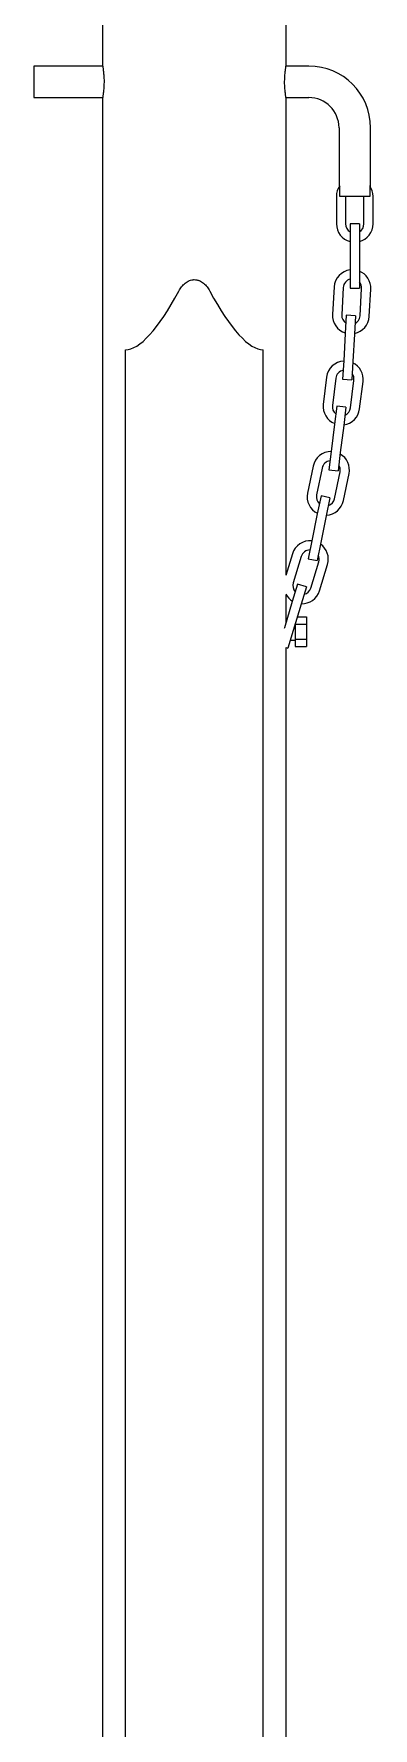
# Model space of a CAD drawing. Header units: millimetres. Extents: x 1735 to 8164, y 2313 to 5880.
# Drawn here: x 5130 to 5318, y 4097 to 5036 of the extents above; entities that cross this region are included whole.
import ezdxf

# ---------------------------------------------------------------- set-up
doc = ezdxf.new("R2010")
doc.units = ezdxf.units.MM
doc.header["$LTSCALE"] = 45
doc.header["$MEASUREMENT"] = 0
doc.linetypes.add('SLD-Solid', pattern=[0])

msp = doc.modelspace()

# ---------------------------------------------------------------- linework, layer by layer
at = {"color": 7, "linetype": 'SLD-Solid', "lineweight": 25}
for p, q in [((5168.48, 5060.08), (5168.48, 5018.01)), ((5270.08, 5018.01), (5270.08, 5060.08)), ((5168.48, 5018.01), (5130.38, 5018.01)), ((5130.38, 5018.01), (5130.38, 5000.55)), ((5282.78, 5018.01), (5270.08, 5018.01)), ((5130.38, 5000.55), (5168.48, 5000.55)), ((5168.48, 5000.55), (5168.48, 2888.1)), ((5270.08, 4735.92), (5270.08, 5000.55)), ((5270.08, 5000.55), (5282.78, 5000.55)), ((5299.45, 4983.88), (5299.45, 4951.06)), ((5316.92, 4951.06), (5316.92, 4983.88)), ((5299.83, 4945.78), (5299.83, 4951.57)), ((5316.54, 4951.57), (5316.54, 4945.78)), ((5298.02, 4945.78), (5298.02, 4930.54)), ((5316.54, 4945.78), (5299.83, 4945.78)), ((5303.1, 4945.78), (5303.1, 4930.54)), ((5313.26, 4930.54), (5313.26, 4945.78)), ((5318.34, 4930.54), (5318.34, 4945.78)), ((5310.72, 4930.54), (5305.64, 4930.54)), ((5305.64, 4930.54), (5305.64, 4920.38)), ((5310.72, 4930.54), (5310.72, 4920.38)), ((5305.64, 4920.38), (5305.64, 4905.14)), ((5310.72, 4920.38), (5310.72, 4905.14)), ((5305.64, 4905.14), (5305.64, 4894.98)), ((5310.72, 4905.14), (5310.72, 4894.98)), ((5296.75, 4895.58), (5295.88, 4880.37)), ((5301.82, 4895.29), (5300.96, 4880.08)), ((5305.64, 4894.98), (5310.72, 4894.98)), ((5311.1, 4879.5), (5311.97, 4894.71)), ((5316.17, 4879.21), (5317.04, 4894.43)), ((5303.49, 4879.93), (5302.91, 4869.79)), ((5308.56, 4879.64), (5303.49, 4879.93)), ((5308.56, 4879.64), (5307.99, 4869.5)), ((5302.91, 4869.79), (5302.05, 4854.57)), ((5307.99, 4869.5), (5307.12, 4854.28)), ((5181.18, 2888.1), (5181.18, 4860.8)), ((5257.38, 2888.1), (5257.38, 4860.8)), ((5302.05, 4854.57), (5301.47, 4844.43)), ((5307.12, 4854.28), (5306.54, 4844.14)), ((5292.6, 4845.64), (5290.71, 4830.51)), ((5297.64, 4845.01), (5295.76, 4829.89)), ((5301.47, 4844.43), (5306.54, 4844.14)), ((5305.84, 4828.63), (5307.72, 4843.76)), ((5310.88, 4828), (5312.76, 4843.13)), ((5298.28, 4829.57), (5297.02, 4819.49)), ((5303.32, 4828.95), (5298.28, 4829.57)), ((5303.32, 4828.95), (5302.06, 4818.86)), ((5297.02, 4819.49), (5295.14, 4804.37)), ((5302.06, 4818.86), (5300.18, 4803.74)), ((5295.14, 4804.37), (5293.89, 4794.29)), ((5300.18, 4803.74), (5298.93, 4793.66)), ((5285.08, 4796.21), (5282.01, 4781.28)), ((5290.06, 4795.19), (5286.99, 4780.26)), ((5293.89, 4794.29), (5298.93, 4793.66)), ((5296.94, 4778.21), (5300.01, 4793.14)), ((5301.91, 4777.19), (5304.99, 4792.12)), ((5289.48, 4779.75), (5287.43, 4769.8)), ((5294.45, 4778.72), (5289.48, 4779.75)), ((5294.45, 4778.72), (5292.4, 4768.77)), ((5287.43, 4769.8), (5284.36, 4754.87)), ((5292.4, 4768.77), (5289.33, 4753.85)), ((5284.36, 4754.87), (5282.31, 4744.92)), ((5289.33, 4753.85), (5287.28, 4743.89)), ((5273.63, 4747.67), (5270.02, 4735.71)), ((5278.5, 4746.2), (5274.09, 4731.61)), ((5282.31, 4744.92), (5287.28, 4743.89)), ((5283.81, 4728.67), (5288.22, 4743.26)), ((5288.68, 4727.2), (5293.08, 4741.79)), ((5270.08, 4709.58), (5270.08, 4725.18)), ((5276.52, 4730.87), (5273.58, 4721.15)), ((5281.38, 4729.4), (5276.52, 4730.87)), ((5281.38, 4729.4), (5278.44, 4719.68)), ((5273.58, 4721.15), (5269.17, 4706.56)), ((5278.44, 4719.68), (5274.03, 4705.09)), ((5269.17, 4706.56), (5269.06, 4706.19)), ((5275.16, 4708.83), (5275.16, 4708.61)), ((5275.16, 4708.61), (5281.51, 4708.61)), ((5275.16, 4708.61), (5275.16, 4700.36)), ((5276.34, 4712.73), (5281.51, 4712.73)), ((5281.51, 4712.73), (5281.51, 4708.61)), ((5281.51, 4708.61), (5281.51, 4700.36)), ((5274.03, 4705.09), (5271.09, 4695.36)), ((5272.41, 4699.72), (5275.16, 4699.72)), ((5275.16, 4700.36), (5281.51, 4700.36)), ((5275.16, 4700.36), (5275.16, 4696.23)), ((5275.16, 4696.23), (5281.51, 4696.23)), ((5281.51, 4700.36), (5281.51, 4696.23)), ((5270.08, 2888.1), (5270.08, 4695.67)), ((5270.08, 4695.67), (5271.09, 4695.36))]:
    msp.add_line(p, q, dxfattribs=at)
for centre, radius, start, end in [((5282.78, 4983.88), 34.13, 0, 90), ((5282.78, 4983.88), 16.67, 0, 90), ((5308.18, 4945.78), 10.16, 145.3064, 180), ((5308.18, 4945.78), 10.16, 0, 34.6936), ((5308.18, 4930.54), 10.16, 180, 255.52249), ((5308.18, 4930.54), 5.08, 180, 240), ((5308.18, 4930.54), 10.16, 284.47751, 0), ((5308.18, 4930.54), 5.08, 300, 0), ((5306.89, 4895), 10.16, 97.07113, 176.74005), ((5306.89, 4895), 10.16, 356.74005, 67.85829), ((5306.89, 4895), 5.08, 104.25293, 176.74005), ((5306.89, 4895), 5.08, 356.74005, 41.07962), ((5306.03, 4879.79), 10.16, 176.74005, 252.26253), ((5306.03, 4879.79), 5.08, 176.74005, 236.74005), ((5306.03, 4879.79), 10.16, 281.21756, 356.74005), ((5306.03, 4879.79), 5.08, 296.74005, 356.74005), ((5302.68, 4844.38), 10.16, 93.57704, 172.90727), ((5302.68, 4844.38), 5.08, 100.51389, 172.90727), ((5302.68, 4844.38), 5.08, 352.90727, 37.10719), ((5302.68, 4844.38), 10.16, 352.90727, 64.3472), ((5300.8, 4829.26), 10.16, 172.90727, 248.42976), ((5300.8, 4829.26), 5.08, 172.90727, 232.90727), ((5300.8, 4829.26), 10.16, 277.38478, 352.90727), ((5300.8, 4829.26), 5.08, 292.90727, 352.90727), ((5295.04, 4794.16), 10.16, 89.43871, 168.37071), ((5295.04, 4794.16), 10.16, 348.37071, 60.18581), ((5295.04, 4794.16), 5.08, 96.05701, 168.37071), ((5295.04, 4794.16), 5.08, 348.37071, 32.32806), ((5291.96, 4779.24), 10.16, 168.37071, 243.8932), ((5291.96, 4779.24), 5.08, 168.37071, 228.37071), ((5291.96, 4779.24), 10.16, 272.84822, 348.37071), ((5291.96, 4779.24), 5.08, 288.37071, 348.37071), ((5283.36, 4744.73), 10.16, 84.40753, 163.18574), ((5283.36, 4744.73), 10.16, 343.18574, 55.11519), ((5283.36, 4744.73), 5.08, 90.5127, 163.18574), ((5283.36, 4744.73), 5.08, 343.18574, 26.21651), ((5278.95, 4730.14), 10.16, 208.4918, 238.70822), ((5278.95, 4730.14), 5.08, 163.18574, 223.18574), ((5278.95, 4730.14), 10.16, 267.66325, 343.18574), ((5278.95, 4730.14), 5.08, 283.18574, 343.18574)]:
    msp.add_arc(centre, radius, start, end, dxfattribs=at)
for major_axis, start_param, end_param in [((39.83, 148.24), 3.194672, 3.872921), ((-39.83, 148.24), 2.410264, 3.088513)]:
    msp.add_ellipse((5219.28, 5009.28), major_axis=major_axis, ratio=0.212706, start_param=start_param, end_param=end_param, dxfattribs=at)
for points, knots in [([(5168.49, 5017.98), (5168.49, 5017.99), (5168.49, 5017.99), (5168.53, 5017.72), (5168.62, 5017.22), (5168.73, 5016.48), (5168.85, 5015.56), (5168.98, 5014.44), (5169.09, 5013.18), (5169.18, 5011.79), (5169.24, 5010.35), (5169.25, 5008.87), (5169.21, 5007.43), (5169.14, 5006.02), (5169.04, 5004.73), (5168.92, 5003.54), (5168.79, 5002.52), (5168.67, 5001.67), (5168.57, 5001.04), (5168.5, 5000.67), (5168.48, 5000.52), (5168.48, 5000.56), (5168.49, 5000.56)], [0, 0, 0, 0, 0.034597, 0.086718, 0.140338, 0.192726, 0.246596, 0.299646, 0.354229, 0.407322, 0.461993, 0.514416, 0.568381, 0.620474, 0.67405, 0.726658, 0.780759, 0.83393, 0.888656, 0.941564, 0.996047, 1, 1, 1, 1]), ([(5270.08, 5000.58), (5270.08, 5000.58), (5270.08, 5000.57), (5270.03, 5000.85), (5269.95, 5001.35), (5269.84, 5002.08), (5269.72, 5003.01), (5269.59, 5004.13), (5269.47, 5005.39), (5269.38, 5006.77), (5269.33, 5008.22), (5269.32, 5009.69), (5269.36, 5011.14), (5269.43, 5012.54), (5269.53, 5013.84), (5269.65, 5015.03), (5269.78, 5016.05), (5269.9, 5016.89), (5270, 5017.52), (5270.06, 5017.89), (5270.09, 5018.05), (5270.08, 5018.01), (5270.08, 5018.01)], [0, 0, 0, 0, 0.0345973, 0.0867182, 0.1403375, 0.1927258, 0.2465955, 0.2996457, 0.3542292, 0.4073219, 0.4619927, 0.5144159, 0.5683811, 0.6204738, 0.6740496, 0.7266583, 0.7807592, 0.8339301, 0.8886556, 0.9415645, 0.9960473, 1, 1, 1, 1]), ([(5210.7, 4893.29), (5211.14, 4894.11), (5211.64, 4894.9), (5212.49, 4896), (5212.79, 4896.35), (5213.44, 4897.03), (5213.78, 4897.35), (5214.5, 4897.94), (5214.88, 4898.22), (5215.68, 4898.7), (5216.1, 4898.92), (5216.97, 4899.27), (5217.42, 4899.4), (5218.11, 4899.54), (5218.34, 4899.58), (5218.81, 4899.63), (5219.04, 4899.64), (5219.74, 4899.64), (5220.21, 4899.59), (5220.9, 4899.45), (5221.13, 4899.4), (5221.58, 4899.26), (5221.8, 4899.18), (5222.45, 4898.92), (5222.88, 4898.71), (5223.68, 4898.22), (5224.06, 4897.95), (5224.78, 4897.36), (5225.11, 4897.04), (5225.76, 4896.37), (5226.07, 4896.01), (5226.92, 4894.9), (5227.42, 4894.11), (5227.87, 4893.29)], [0, 0, 0, 0, 0.125, 0.125, 0.1875, 0.1875, 0.25, 0.25, 0.3125, 0.3125, 0.375, 0.375, 0.4375, 0.4375, 0.46875, 0.46875, 0.5, 0.5, 0.5625, 0.5625, 0.59375, 0.59375, 0.625, 0.625, 0.6875, 0.6875, 0.75, 0.75, 0.8125, 0.8125, 0.875, 0.875, 1, 1, 1, 1])]:
    msp.add_open_spline(points, degree=3, knots=knots, dxfattribs=at)

doc.saveas('drawing.dxf')
